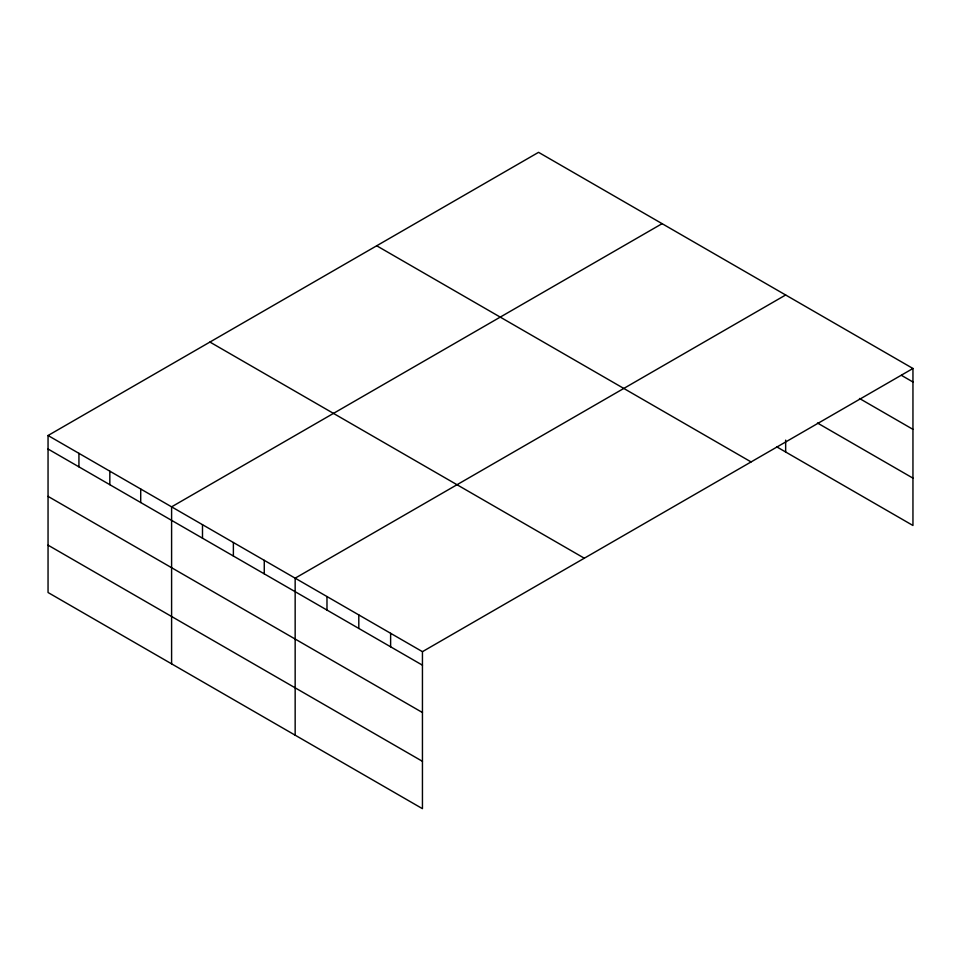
<?xml version="1.0" encoding="UTF-8"?>
<svg xmlns="http://www.w3.org/2000/svg" width="961" height="961" viewBox="0 0 961 961"><rect width="100%" height="100%" fill="white"/><g stroke="black" fill="none" stroke-linecap="round" stroke-linejoin="round"><path stroke-width="1.44" d="M48.05 435.513L422.444 651.666L422.444 808.669L48.05 592.517L48.05 435.513L538.556 152.331L912.95 368.483L912.95 525.487L776.644 446.793M662.105 223.661L171.599 506.843L171.599 663.847M785.654 294.991L295.159 578.174L295.159 735.177M422.444 651.666L912.95 368.483M901.49 375.379L912.95 381.998M859.482 398.479L912.95 429.351M817.475 423.02L912.95 478.134M376.688 245.776L751.082 461.929M209.918 342.056L584.312 558.221M48.05 449.027L422.444 665.18M48.05 496.381L422.444 712.533M48.05 545.163L422.444 761.328M785.654 440.15L785.654 451.994M390.622 633.299L390.622 646.813M358.801 614.92L358.801 628.434M326.98 596.553L326.98 610.067M264.263 560.347L264.263 573.861M233.379 542.509L233.379 556.023M202.495 524.682L202.495 538.196M140.714 489.017L140.714 502.519M109.83 471.178L109.83 484.692M78.934 453.34L78.934 466.854"/></g></svg>
